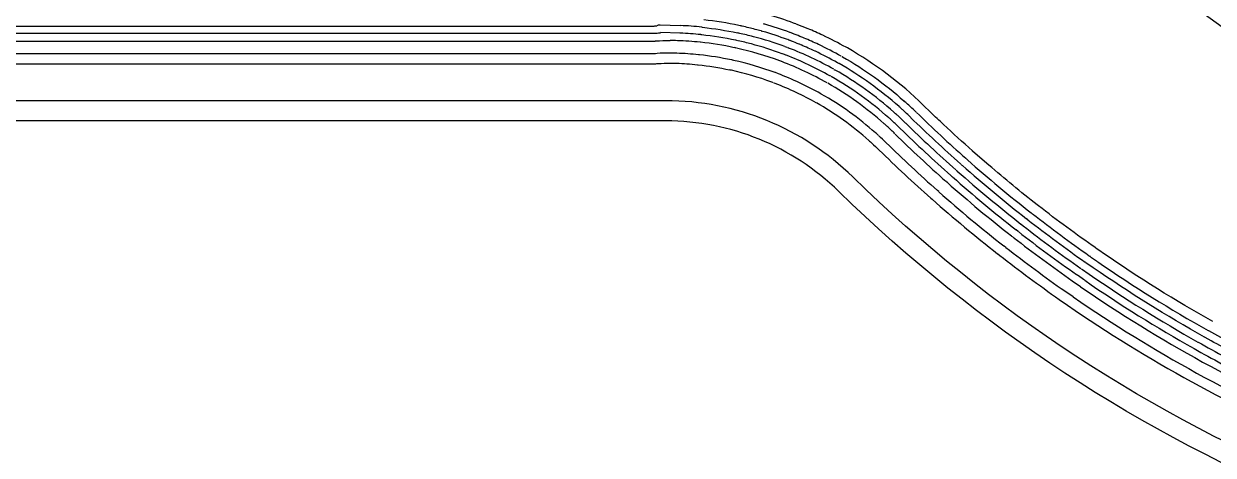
# Model space of a CAD drawing. Extents: x 3664 to 3837, y -413 to -292.
# Drawn here: x 3764.12 to 3776.13, y -337.53 to -333.16 of the extents above; entities that cross this region are included whole.
import ezdxf

# ---------------------------------------------------------------- set-up
doc = ezdxf.new("R2010")
doc.units = 0
doc.layers.add('gbr-dxf_layer0', color=7, linetype='Continuous')
doc.layers.add('gbr-outline-dxf_layer1', color=2, linetype='Continuous')

msp = doc.modelspace()

# ---------------------------------------------------------------- linework, layer by layer
at = {"layer": 'gbr-dxf_layer0'}
for p, q in [((3740.211, -333.34), (3770.48, -333.34)), ((3770.514, -333.261), (3770.498, -333.262)), ((3770.478, -333.467), (3740.209, -333.467)), ((3772.27, -333.695), (3772.264, -333.691)), ((3772.302, -333.625), (3772.308, -333.629)), ((3773.637, -334.527), (3773.651, -334.54)), ((3773.536, -334.643), (3773.547, -334.652)), ((3773.599, -334.596), (3773.588, -334.586)), ((3773.436, -334.757), (3773.447, -334.768)), ((3773.498, -334.71), (3773.484, -334.698)), ((3773.283, -334.928), (3773.294, -334.938)), ((3773.361, -334.861), (3773.35, -334.851)), ((3774.26, -335.145), (3774.249, -335.137)), ((3774.296, -335.077), (3774.307, -335.085)), ((3774.165, -335.264), (3774.145, -335.249)), ((3774.194, -335.19), (3774.213, -335.206)), ((3774.039, -335.425), (3774.023, -335.412)), ((3774.098, -335.31), (3774.119, -335.326)), ((3774.894, -335.519), (3774.967, -335.569)), ((3774.803, -335.642), (3774.88, -335.695)), ((3774.922, -335.631), (3774.849, -335.581)), ((3774.711, -335.764), (3774.793, -335.821)), ((3774.835, -335.757), (3774.762, -335.706)), ((3774.719, -335.924), (3774.637, -335.867)), ((3774.579, -335.95), (3774.663, -336.009))]:
    msp.add_line(p, q, dxfattribs=at)
at = {"layer": 'gbr-dxf_layer0', "linetype": 'Continuous'}
for points in [[(3822.626, -324.483, -0.006517), (3822.626, -324.487), (3822.626, -331.107, -0.014829), (3822.627, -331.117, -0.014825), (3822.626, -331.128), (3822.626, -333.146, -0.414217), (3821.83, -333.942), (3800.713, -333.942, 0.196007), (3798.823, -334.713, -0.196002), (3788.408, -338.959), (3782.908, -338.959, -0.196002), (3772.493, -334.713, 0.196006), (3770.603, -333.942), (3741.237, -333.942)], [(3774.92, -332.102, 0.009308), (3775.225, -332.389, 0.003625), (3775.347, -332.497, 0.026571), (3776.285, -333.239, 0.003501), (3776.326, -333.269, 0.010355), (3776.713, -333.528, 0.003121), (3776.786, -333.575, 0.022047), (3777.649, -334.066, 0.010372), (3778.068, -334.271)], [(3771.916, -333.165, 0.004246), (3771.895, -333.157, 0.018632), (3771.632, -333.07, 0.004925), (3771.617, -333.066)], [(3740.211, -333.188), (3770.478, -333.188, -0.017102), (3770.493, -333.186)], [(3770.494, -333.186), (3770.506, -333.185, -0.041623), (3770.512, -333.185)], [(3770.517, -333.184), (3770.517, -333.184, -0.209206), (3770.546, -333.174), (3770.748, -333.183)], [(3770.747, -333.259), (3770.555, -333.251, -0.049921), (3770.542, -333.258, -0.087764), (3770.529, -333.26), (3770.517, -333.261)], [(3770.969, -333.199, -0.00839), (3770.976, -333.2, -0.025652), (3771.327, -333.256)], [(3772.425, -333.402, 0.017764), (3772.19, -333.281, 0.01105), (3772.041, -333.214), (3771.921, -333.167)], [(3770.497, -333.262, 0.019023), (3770.487, -333.264, -0.050155), (3770.479, -333.264), (3740.209, -333.264)], [(3770.482, -333.34, 0.030092), (3770.496, -333.339, -0.029959), (3770.503, -333.338, -0.017222), (3770.647, -333.333)], [(3770.645, -333.46, 0.016581), (3770.515, -333.465, -0.035991), (3770.481, -333.467)], [(3771.268, -333.53, 0.025727), (3770.944, -333.478, -0.024747), (3770.938, -333.477)], [(3772.382, -333.495, -0.054053), (3772.389, -333.498, -0.052843), (3773.009, -333.943)], [(3773.707, -334.454, 0.015688), (3773.701, -334.448, -0.007077), (3773.411, -334.184, -0.003231), (3773.281, -334.061), (3773.205, -333.986, 0.064763), (3772.438, -333.409), (3772.425, -333.402)], [(3742.074, -333.569), (3770.48, -333.569, 0.032892), (3770.525, -333.566, -0.016338), (3770.646, -333.562, -0.00889), (3770.712, -333.563, -0.017168), (3770.923, -333.578, 0.011201), (3770.93, -333.579, -0.026129), (3771.248, -333.63)], [(3772.96, -334.002, 0.052769), (3772.355, -333.567, -0.052951), (3772.348, -333.563)], [(3771.694, -333.761), (3771.706, -333.765, -0.037296), (3772.121, -333.961)], [(3773.584, -334.583), (3773.582, -334.58, -0.012185), (3773.08, -334.114)], [(3772.656, -334.345, -0.004154), (3772.685, -334.37, -0.008341), (3772.759, -334.441)], [(3774.947, -335.431, -0.012911), (3774.37, -335.005), (3774.356, -334.995, -0.011413), (3773.867, -334.593), (3773.707, -334.454)], [(3773.958, -335.491), (3773.978, -335.506, 0.012863), (3774.578, -335.95)], [(3776.132, -336.175, -0.023507), (3775.025, -335.486), (3774.989, -335.461), (3774.953, -335.436, 0.004032), (3774.947, -335.432)], [(3776.292, -336.466, -0.004849), (3776.053, -336.335, -0.037925), (3776.048, -336.332, -0.023573), (3774.923, -335.632)]]:
    msp.add_lwpolyline(points, format="xyb", dxfattribs=at)
at = {"layer": 'gbr-dxf_layer0'}
for centre, radius, start, end in [((3782.792, -324.046), 10.78, 228.631, 238.2622), ((3782.792, -324.046), 10.856, 228.6225, 238.2537), ((3770.606, -336.646), 3.542, 78.0148, 83.8338), ((3770.601, -336.645), 3.466, 83.9311, 87.5209), ((3771.144, -334.144), 0.983, 76.9513, 78.3249), ((3771.345, -333.3), 0.115, 75.7236, 78.2661), ((3770.618, -336.605), 3.499, 75.2913, 77.4812), ((3770.612, -336.648), 3.542, 74.3662, 75.3513), ((3771.397, -333.842), 0.628, 73.1785, 74.1998), ((3770.601, -336.645), 3.542, 69.6417, 73.9347), ((3771.397, -333.842), 0.704, 73.0176, 74.0521), ((3770.601, -336.645), 3.618, 69.6844, 73.9108), ((3771.433, -334.422), 1.245, 68.8197, 69.9448), ((3770.647, -335.423), 2.089, 87.9916, 89.943), ((3770.602, -336.646), 3.313, 83.9571, 87.9315), ((3770.601, -336.645), 3.39, 83.9544, 87.4807), ((3770.605, -336.646), 3.313, 77.9614, 83.9419), ((3770.942, -333.414), 0.14, 81.4793, 83.3397), ((3770.605, -336.646), 3.389, 78.0048, 83.8816), ((3771.14, -334.143), 0.83, 76.6675, 78.128), ((3771.14, -334.143), 0.906, 76.8385, 78.0349), ((3770.664, -336.411), 3.147, 75.21, 77.6924), ((3770.664, -336.411), 3.223, 75.182, 77.7388), ((3770.602, -336.645), 3.389, 69.6705, 75.1826), ((3770.602, -336.645), 3.466, 69.6434, 75.1566), ((3771.433, -334.422), 1.169, 68.7618, 69.818), ((3771.366, -334.63), 1.387, 68.6453, 69.0877), ((3770.606, -336.647), 3.542, 67.6816, 69.0374), ((3771.366, -334.63), 1.463, 68.5777, 69.1394), ((3770.606, -336.647), 3.618, 67.725, 69.0119), ((3771.612, -334.226), 0.92, 67.1305, 68.2356), ((3771.612, -334.226), 0.996, 67.0414, 68.4035), ((3770.599, -336.644), 3.618, 64.678, 67.185), ((3770.603, -336.646), 3.618, 60.6521, 64.7127), ((3770.647, -335.423), 1.962, 88.0491, 89.9969), ((3770.602, -336.646), 3.186, 83.9944, 87.963), ((3771.146, -334.144), 0.754, 77.0061, 78.4477), ((3770.603, -336.646), 3.313, 69.6576, 77.5545), ((3771.443, -334.426), 1.016, 69.2878, 70.5238), ((3771.363, -334.629), 1.235, 68.4151, 69.0777), ((3771.443, -334.426), 1.093, 69.2054, 70.4454), ((3770.602, -336.645), 3.389, 60.6704, 68.9474), ((3771.363, -334.629), 1.311, 68.5273, 69.0004), ((3770.602, -336.645), 3.466, 60.6429, 68.9925), ((3770.599, -336.644), 3.542, 64.7038, 67.2107), ((3770.603, -336.646), 3.542, 60.6791, 64.7387), ((3771.146, -334.144), 0.627, 77.1558, 78.5856), ((3770.603, -336.646), 3.186, 69.6926, 77.5892), ((3771.43, -334.421), 0.94, 68.6534, 69.6547), ((3770.603, -336.646), 3.313, 60.5093, 69.2912), ((3772.285, -333.659), 0.115, 58.5756, 61.4377), ((3771.147, -334.145), 0.525, 77.1135, 78.7025), ((3770.603, -336.646), 3.084, 69.6469, 77.5819), ((3771.43, -334.421), 0.813, 68.4283, 69.779), ((3770.603, -336.646), 3.186, 60.5471, 69.2297), ((3770.603, -336.646), 3.389, 48.2801, 60.435), ((3770.603, -336.646), 3.466, 48.3275, 60.4078), ((3771.427, -334.42), 0.711, 68.1608, 69.5218), ((3770.603, -336.646), 3.313, 48.2779, 60.3989), ((3770.603, -336.646), 3.084, 48.2791, 60.4329), ((3770.603, -336.646), 3.186, 48.316, 60.4358), ((3771.091, -336.102), 2.888, 47.4043, 48.3407), ((3771.097, -336.108), 2.735, 47.5705, 48.5066), ((3770.593, -336.636), 3.466, 45.4002, 47.2799), ((3771.091, -336.102), 2.812, 47.4349, 48.2809), ((3770.602, -336.644), 3.542, 45.6262, 47.5089), ((3770.602, -336.644), 3.618, 45.5987, 47.4818), ((3782.903, -324.057), 13.981, 225.6815, 228.4736), ((3771.095, -336.106), 2.583, 47.5971, 48.4093), ((3770.6, -336.643), 3.313, 45.5704, 47.4775), ((3771.098, -336.108), 2.659, 47.6089, 48.45), ((3770.593, -336.636), 3.389, 45.4268, 47.3064), ((3782.902, -324.057), 14.134, 225.6825, 228.4917), ((3771.095, -336.106), 2.456, 47.5125, 48.4534), ((3770.6, -336.643), 3.186, 45.6088, 47.412), ((3782.907, -324.062), 14.287, 225.6554, 228.4652), ((3782.902, -324.057), 14.21, 225.6757, 228.4849), ((3782.909, -324.063), 14.516, 225.6385, 228.4564), ((3782.907, -324.061), 14.414, 225.6473, 228.4569), ((3782.911, -324.065), 13.981, 228.5276, 231.961), ((3782.906, -324.061), 14.134, 228.5408, 231.9369), ((3782.911, -324.065), 14.057, 228.5211, 231.9543), ((3782.908, -324.063), 14.287, 228.5382, 231.9146), ((3782.906, -324.061), 14.21, 228.5522, 231.9303), ((3782.908, -324.063), 14.414, 228.5298, 231.9292), ((3782.91, -324.064), 14.516, 228.5188, 231.9178), ((3782.908, -324.062), 14.057, 232.0395, 234.9812), ((3782.908, -324.062), 13.981, 232.0461, 234.9696), ((3782.906, -324.061), 14.21, 232.0444, 234.9842), ((3782.906, -324.061), 14.134, 232.0508, 234.9908), ((3782.908, -324.062), 14.287, 232.0436, 234.9822), ((3782.908, -324.062), 14.414, 232.0353, 234.9739), ((3774.671, -335.813), 0.369, 52.9348, 54.5707), ((3774.671, -335.813), 0.293, 53.2314, 54.0465), ((3782.907, -324.062), 13.981, 235.4011, 240.7877), ((3774.674, -335.815), 0.14, 52.877, 55.1032), ((3782.908, -324.062), 14.211, 235.3875, 240.6405), ((3782.908, -324.062), 14.134, 235.3937, 240.6468), ((3782.909, -324.063), 14.287, 235.3931, 247.0182), ((3782.908, -324.062), 14.516, 235.3888, 247.0337), ((3782.909, -324.063), 14.414, 235.3848, 247.0323), ((3782.928, -324.073), 13.981, 240.7067, 241.8384), ((3782.91, -324.063), 14.211, 240.6383, 241.9139), ((3782.91, -324.063), 14.134, 240.6451, 241.9208)]:
    msp.add_arc(centre, radius, start, end, dxfattribs=at)
at = {"layer": 'gbr-outline-dxf_layer1', "linetype": 'Continuous'}
msp.add_lwpolyline([(3739.01, -333.146), (3739.01, -321.546, -0.414215), (3740.01, -320.546), (3771.018, -320.546, -0.202312), (3781.834, -325.109, 0.202309), (3782.908, -325.562), (3788.408, -325.562, 0.202214), (3789.482, -325.109, -0.202322), (3800.299, -320.546), (3821.83, -320.546, -0.414215), (3822.83, -321.546), (3822.83, -333.146, -0.414215), (3821.83, -334.146), (3800.713, -334.146, 0.196009), (3798.965, -334.859, -0.196007), (3788.408, -339.162), (3782.908, -339.162, -0.196007), (3772.351, -334.859, 0.196013), (3770.603, -334.146), (3740.01, -334.146, -0.414215)], format="xyb", close=True, dxfattribs=at)

doc.saveas('drawing.dxf')
